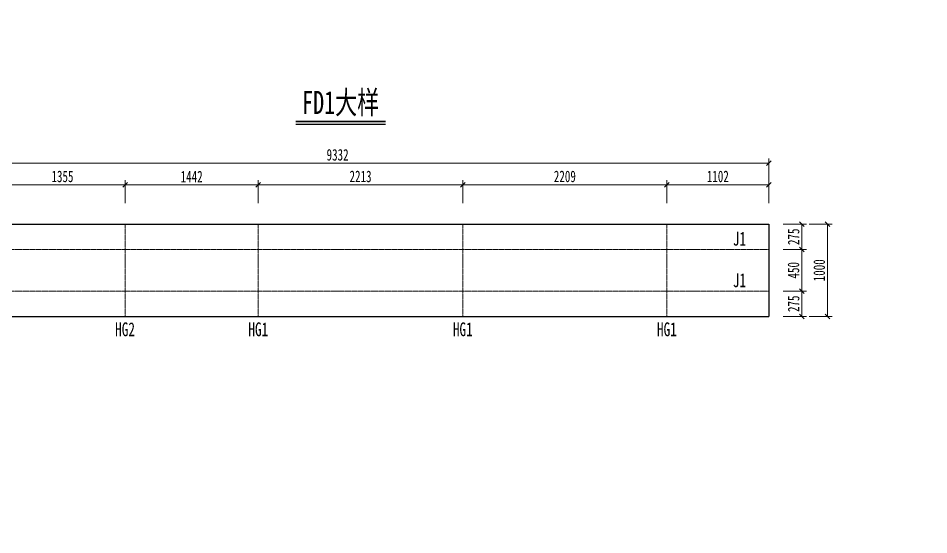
# Model space of a CAD drawing. Header units: millimetres. Extents: x -60009 to 63758, y -2164 to 95433.
# Drawn here: x 8964 to 18818, y 24568 to 30159 of the extents above; entities that cross this region are included whole.
import ezdxf
from ezdxf.enums import TextEntityAlignment as Align

# ---------------------------------------------------------------- set-up
doc = ezdxf.new("R2010")
doc.units = ezdxf.units.MM
doc.linetypes.add('CENTER2', pattern=[28.575, 19.05, -3.175, 3.175, -3.175])
doc.layers.get('Defpoints').update_dxf_attribs({"color": 8})
for name, color, linetype, lineweight in [('中心线', 2, 'CENTER2', 15), ('文字', 7, 'Continuous', 15), ('标注线及字体', 2, 'Continuous', 15), ('细实线', 4, 'Continuous', 15), ('钢板粗线', 1, 'Continuous', 25)]:
    doc.layers.add(name, color=color, linetype=linetype, lineweight=lineweight)
doc.styles.add('111', font='仿宋_GB2312.TTF', dxfattribs={"width": 0.7})
doc.styles.add('BM_Dim', font='仿宋_GB2312.TTF', dxfattribs={"width": 0.85})
doc.dimstyles.new('200', dxfattribs={"dimscale": 0, "dimtxt": 2.5, "dimasz": 1, "dimexe": 1, "dimexo": 1, "dimgap": 0.6, "dimtad": 1, "dimdec": 0, "dimdsep": 46, "dimtxsty": '111', "dimblk": 'OBLIQUE', "dimcen": 0, "dimclrd": 4, "dimclre": 4, "dimclrt": 4, "dimadec": 1, "dimazin": 2, "dimtfac": 1, "dimtdec": 0, "dimtix": 1, "dimtmove": 2, "dimatfit": 3, "dimfxl": 4, "dimfxlon": 1, "dimtolj": 1, "dimlwd": -1, "dimlwe": -1, "dimarcsym": 0})

# ---------------------------------------------------------------- blocks, each defined once
blk = doc.blocks.new('_Oblique')
at = {"color": 0, "linetype": 'ByBlock', "lineweight": -2}
blk.add_line((-0.5, -0.5), (0.5, 0.5), dxfattribs=at)
blk = doc.blocks.new('*D271')
at = {"layer": 'Defpoints', "color": 0, "transparency": 16777216}
for p in [(21100.9, 67033.4), (21986.2, 67032), (21984.6, 66032), (21099.3, 66017.4), (21099.2, 65919.6)]:
    blk.add_point(p, dxfattribs=at)
at = {"layer": '细实线', "color": 4, "transparency": 16777216}
for p, q in [((21099.2, 65986.3), (21099.1, 65903)), ((21984.6, 65984.9), (21984.4, 65901.5))]:
    blk.add_line(p, q, dxfattribs=at)
blk.add_arc((-34515894092.1, -21492456430780), 21492484212182.8, 89.907985640573, 89.907985642933, dxfattribs=at)
at = {"layer": '细实线', "color": 4, "transparency": 16777216, "xscale": 16.66666666666666, "yscale": 16.66666666666666, "zscale": 16.66666666666666}
for p, rotation in [((21099.1, 65919.6), 179.9079856429328), ((21984.4, 65918.2), 359.9079856405726)]:
    blk.add_blockref('_Oblique', p, dxfattribs=dict(at, rotation=rotation))
at = {"layer": '细实线', "color": 4, "transparency": 16777216, "insert": (21541.8, 65948.7), "char_height": 41.67, "attachment_point": 5, "rotation": 359.90799, "style": '111'}
blk.add_mtext('885', dxfattribs=at)
blk = doc.blocks.new('*D273')
at = {"layer": 'Defpoints', "color": 0, "transparency": 16777216}
for p in [(21101.2, 67117), (21100.9, 67033.4), (21986.2, 67032), (21984.6, 66032), (21099.3, 66017.4)]:
    blk.add_point(p, dxfattribs=at)
at = {"layer": '细实线', "color": 4, "transparency": 16777216}
for p, q in [((21100.9, 67050.4), (21101.1, 67133.7)), ((21986.3, 67049), (21986.4, 67132.3))]:
    blk.add_line(p, q, dxfattribs=at)
blk.add_arc((-34515894092.1, -21492456430780), 21492484213380.2, 89.907985640573, 89.907985642933, dxfattribs=at)
at = {"layer": '细实线', "color": 4, "transparency": 16777216, "xscale": 16.66666666666666, "yscale": 16.66666666666666, "zscale": 16.66666666666666}
for p, rotation in [((21101.1, 67117), 179.9079856429328), ((21986.4, 67115.6), 359.9079856405726)]:
    blk.add_blockref('_Oblique', p, dxfattribs=dict(at, rotation=rotation))
at = {"layer": '细实线', "color": 4, "transparency": 16777216, "insert": (21543.8, 67146.2), "char_height": 41.67, "attachment_point": 5, "rotation": 359.90799, "style": '111'}
blk.add_mtext('885', dxfattribs=at)
blk = doc.blocks.new('*D1138')
at = {"layer": 'Defpoints', "color": 0, "transparency": 16777216}
for p in [(10120.3, 28356.5), (8765.7, 27930.8), (10120.3, 27930.8)]:
    blk.add_point(p, dxfattribs=at)
at = {"layer": '细实线', "color": 4, "transparency": 16777216}
for p, q in [((8765.7, 28156.5), (8765.7, 28406.5)), ((10120.3, 28156.5), (10120.3, 28406.5)), ((8765.7, 28356.5), (10120.3, 28356.5))]:
    blk.add_line(p, q, dxfattribs=at)
at = {"layer": '细实线', "color": 4, "transparency": 16777216, "xscale": 50, "yscale": 50, "zscale": 50, "rotation": 180}
blk.add_blockref('_Oblique', (8765.7, 28356.5), dxfattribs=at)
at = {"layer": '细实线', "color": 4, "transparency": 16777216, "xscale": 50, "yscale": 50, "zscale": 50}
blk.add_blockref('_Oblique', (10120.3, 28356.5), dxfattribs=at)
at = {"layer": '细实线', "color": 4, "transparency": 16777216, "insert": (9443, 28446), "char_height": 125, "attachment_point": 5, "style": '111'}
blk.add_mtext('\\A1;1355', dxfattribs=at)
blk = doc.blocks.new('*D1139')
at = {"layer": 'Defpoints', "color": 0, "transparency": 16777216}
for p in [(11562.1, 28356.5), (10120.3, 27930.8), (11562.1, 27930.8)]:
    blk.add_point(p, dxfattribs=at)
at = {"layer": '细实线', "color": 4, "transparency": 16777216}
for p, q in [((10120.3, 28156.5), (10120.3, 28406.5)), ((11562.1, 28156.5), (11562.1, 28406.5)), ((10120.3, 28356.5), (11562.1, 28356.5))]:
    blk.add_line(p, q, dxfattribs=at)
at = {"layer": '细实线', "color": 4, "transparency": 16777216, "xscale": 50, "yscale": 50, "zscale": 50, "rotation": 180}
blk.add_blockref('_Oblique', (10120.3, 28356.5), dxfattribs=at)
at = {"layer": '细实线', "color": 4, "transparency": 16777216, "xscale": 50, "yscale": 50, "zscale": 50}
blk.add_blockref('_Oblique', (11562.1, 28356.5), dxfattribs=at)
at = {"layer": '细实线', "color": 4, "transparency": 16777216, "insert": (10841.2, 28444.6), "char_height": 125, "attachment_point": 5, "style": '111'}
blk.add_mtext('\\A1;1442', dxfattribs=at)
blk = doc.blocks.new('*D1140')
at = {"layer": 'Defpoints', "color": 0, "transparency": 16777216}
for p in [(13775.4, 28356.5), (11562.1, 27930.8), (13775.4, 27930.8)]:
    blk.add_point(p, dxfattribs=at)
at = {"layer": '细实线', "color": 4, "transparency": 16777216}
for p, q in [((11562.1, 28156.5), (11562.1, 28406.5)), ((13775.4, 28156.5), (13775.4, 28406.5)), ((11562.1, 28356.5), (13775.4, 28356.5))]:
    blk.add_line(p, q, dxfattribs=at)
at = {"layer": '细实线', "color": 4, "transparency": 16777216, "xscale": 50, "yscale": 50, "zscale": 50, "rotation": 180}
blk.add_blockref('_Oblique', (11562.1, 28356.5), dxfattribs=at)
at = {"layer": '细实线', "color": 4, "transparency": 16777216, "xscale": 50, "yscale": 50, "zscale": 50}
blk.add_blockref('_Oblique', (13775.4, 28356.5), dxfattribs=at)
at = {"layer": '细实线', "color": 4, "transparency": 16777216, "insert": (12668.7, 28446), "char_height": 125, "attachment_point": 5, "style": '111'}
blk.add_mtext('\\A1;2213', dxfattribs=at)
blk = doc.blocks.new('*D1141')
at = {"layer": 'Defpoints', "color": 0, "transparency": 16777216}
for p in [(15984.2, 28356.5), (13775.4, 27930.8), (15984.2, 27930.8)]:
    blk.add_point(p, dxfattribs=at)
at = {"layer": '细实线', "color": 4, "transparency": 16777216}
for p, q in [((13775.4, 28156.5), (13775.4, 28406.5)), ((15984.2, 28156.5), (15984.2, 28406.5)), ((13775.4, 28356.5), (15984.2, 28356.5))]:
    blk.add_line(p, q, dxfattribs=at)
at = {"layer": '细实线', "color": 4, "transparency": 16777216, "xscale": 50, "yscale": 50, "zscale": 50, "rotation": 180}
blk.add_blockref('_Oblique', (13775.4, 28356.5), dxfattribs=at)
at = {"layer": '细实线', "color": 4, "transparency": 16777216, "xscale": 50, "yscale": 50, "zscale": 50}
blk.add_blockref('_Oblique', (15984.2, 28356.5), dxfattribs=at)
at = {"layer": '细实线', "color": 4, "transparency": 16777216, "insert": (14879.8, 28446), "char_height": 125, "attachment_point": 5, "style": '111'}
blk.add_mtext('\\A1;2209', dxfattribs=at)
blk = doc.blocks.new('*D1142')
at = {"layer": 'Defpoints', "color": 0, "transparency": 16777216}
for p in [(17086.4, 28356.5), (15984.2, 27930.8), (17086.4, 27930.8)]:
    blk.add_point(p, dxfattribs=at)
at = {"layer": '细实线', "color": 4, "transparency": 16777216}
for p, q in [((15984.2, 28156.5), (15984.2, 28406.5)), ((17086.4, 28156.5), (17086.4, 28406.5)), ((15984.2, 28356.5), (17086.4, 28356.5))]:
    blk.add_line(p, q, dxfattribs=at)
at = {"layer": '细实线', "color": 4, "transparency": 16777216, "xscale": 50, "yscale": 50, "zscale": 50, "rotation": 180}
blk.add_blockref('_Oblique', (15984.2, 28356.5), dxfattribs=at)
at = {"layer": '细实线', "color": 4, "transparency": 16777216, "xscale": 50, "yscale": 50, "zscale": 50}
blk.add_blockref('_Oblique', (17086.4, 28356.5), dxfattribs=at)
at = {"layer": '细实线', "color": 4, "transparency": 16777216, "insert": (16535.3, 28446), "char_height": 125, "attachment_point": 5, "style": '111'}
blk.add_mtext('\\A1;1102', dxfattribs=at)
blk = doc.blocks.new('*D1143')
at = {"layer": 'Defpoints', "color": 0, "transparency": 16777216}
for p in [(17086.4, 28590.1), (7754.2, 28164.4), (17086.4, 27930.8)]:
    blk.add_point(p, dxfattribs=at)
at = {"layer": '细实线', "color": 4, "transparency": 16777216}
for p, q in [((7754.2, 28390.1), (7754.2, 28640.1)), ((7754.2, 28590.1), (17086.4, 28590.1)), ((17086.4, 28390.1), (17086.4, 28640.1))]:
    blk.add_line(p, q, dxfattribs=at)
at = {"layer": '细实线', "color": 4, "transparency": 16777216, "xscale": 50, "yscale": 50, "zscale": 50, "rotation": 180}
blk.add_blockref('_Oblique', (7754.2, 28590.1), dxfattribs=at)
at = {"layer": '细实线', "color": 4, "transparency": 16777216, "xscale": 50, "yscale": 50, "zscale": 50}
blk.add_blockref('_Oblique', (17086.4, 28590.1), dxfattribs=at)
at = {"layer": '细实线', "color": 4, "transparency": 16777216, "insert": (12420.3, 28679.6), "char_height": 125, "attachment_point": 5, "style": '111'}
blk.add_mtext('\\A1;9332', dxfattribs=at)
blk = doc.blocks.new('*D1296')
at = {"layer": 'Defpoints', "color": 0, "transparency": 16777216}
for p in [(17086.4, 27930.8), (17444.1, 27930.8), (17086.4, 27655.8)]:
    blk.add_point(p, dxfattribs=at)
at = {"layer": '细实线', "color": 4, "transparency": 16777216}
for p, q in [((17244.1, 27930.8), (17494.1, 27930.8)), ((17444.1, 27655.8), (17444.1, 27930.8)), ((17244.1, 27655.8), (17494.1, 27655.8))]:
    blk.add_line(p, q, dxfattribs=at)
at = {"layer": '细实线', "color": 4, "transparency": 16777216, "xscale": 50, "yscale": 50, "zscale": 50}
for p, rotation in [((17444.1, 27930.8), 90), ((17444.1, 27655.8), 270)]:
    blk.add_blockref('_Oblique', p, dxfattribs=dict(at, rotation=rotation))
at = {"layer": '细实线', "color": 4, "transparency": 16777216, "insert": (17356, 27793.3), "char_height": 125, "attachment_point": 5, "rotation": 90, "style": '111'}
blk.add_mtext('\\A1;275', dxfattribs=at)
blk = doc.blocks.new('*D1297')
at = {"layer": 'Defpoints', "color": 0, "transparency": 16777216}
for p in [(17086.4, 27655.8), (17086.4, 27205.8), (17444.1, 27205.8)]:
    blk.add_point(p, dxfattribs=at)
at = {"layer": '细实线', "color": 4, "transparency": 16777216}
for p, q in [((17244.1, 27655.8), (17494.1, 27655.8)), ((17444.1, 27655.8), (17444.1, 27205.8)), ((17244.1, 27205.8), (17494.1, 27205.8))]:
    blk.add_line(p, q, dxfattribs=at)
at = {"layer": '细实线', "color": 4, "transparency": 16777216, "xscale": 50, "yscale": 50, "zscale": 50}
for p, rotation in [((17444.1, 27655.8), 90), ((17444.1, 27205.8), 270)]:
    blk.add_blockref('_Oblique', p, dxfattribs=dict(at, rotation=rotation))
at = {"layer": '细实线', "color": 4, "transparency": 16777216, "insert": (17354.6, 27430.8), "char_height": 125, "attachment_point": 5, "rotation": 90, "style": '111'}
blk.add_mtext('\\A1;450', dxfattribs=at)
blk = doc.blocks.new('*D1298')
at = {"layer": 'Defpoints', "color": 0, "transparency": 16777216}
for p in [(17086.4, 27205.8), (17086.4, 26930.8), (17444.1, 26930.8)]:
    blk.add_point(p, dxfattribs=at)
at = {"layer": '细实线', "color": 4, "transparency": 16777216}
for p, q in [((17244.1, 27205.8), (17494.1, 27205.8)), ((17444.1, 27205.8), (17444.1, 26930.8)), ((17244.1, 26930.8), (17494.1, 26930.8))]:
    blk.add_line(p, q, dxfattribs=at)
at = {"layer": '细实线', "color": 4, "transparency": 16777216, "xscale": 50, "yscale": 50, "zscale": 50}
for p, rotation in [((17444.1, 27205.8), 90), ((17444.1, 26930.8), 270)]:
    blk.add_blockref('_Oblique', p, dxfattribs=dict(at, rotation=rotation))
at = {"layer": '细实线', "color": 4, "transparency": 16777216, "insert": (17356, 27068.3), "char_height": 125, "attachment_point": 5, "rotation": 90, "style": '111'}
blk.add_mtext('\\A1;275', dxfattribs=at)
blk = doc.blocks.new('*D1299')
at = {"layer": 'Defpoints', "color": 0, "transparency": 16777216}
for p in [(17086.4, 27930.8), (17086.4, 26930.8), (17722.9, 26930.8)]:
    blk.add_point(p, dxfattribs=at)
at = {"layer": '细实线', "color": 4, "transparency": 16777216}
for p, q in [((17522.9, 27930.8), (17772.9, 27930.8)), ((17722.9, 27930.8), (17722.9, 26930.8)), ((17522.9, 26930.8), (17772.9, 26930.8))]:
    blk.add_line(p, q, dxfattribs=at)
at = {"layer": '细实线', "color": 4, "transparency": 16777216, "xscale": 50, "yscale": 50, "zscale": 50}
for p, rotation in [((17722.9, 27930.8), 90), ((17722.9, 26930.8), 270)]:
    blk.add_blockref('_Oblique', p, dxfattribs=dict(at, rotation=rotation))
at = {"layer": '细实线', "color": 4, "transparency": 16777216, "insert": (17633.4, 27430.8), "char_height": 125, "attachment_point": 5, "rotation": 90, "style": '111'}
blk.add_mtext('\\A1;1000', dxfattribs=at)

msp = doc.modelspace()

# ---------------------------------------------------------------- linework, layer by layer
at = {"color": 4}
msp.add_line((11967.4, 29012.2), (12940, 29012.2), dxfattribs=at)
at = {"color": 6, "const_width": 18}
msp.add_lwpolyline([(11967.4, 29042.2), (12940, 29042.2)], dxfattribs=at)
at = {"layer": '中心线', "ltscale": 0.15}
for p, q in [((10120.3, 27930.8), (10120.3, 26930.8)), ((11562.1, 27930.8), (11562.1, 26930.8)), ((13775.4, 27930.8), (13775.4, 26930.8)), ((15984.2, 27930.8), (15984.2, 26930.8)), ((17086.4, 27655.8), (8765.7, 27655.8)), ((17086.4, 27205.8), (8765.7, 27205.8))]:
    msp.add_line(p, q, dxfattribs=at)
at = {"layer": '钢板粗线'}
for p, q in [((7754.2, 27930.8), (17086.4, 27930.8)), ((17086.4, 27930.8), (17086.4, 26930.8)), ((7754.2, 26930.8), (17086.4, 26930.8))]:
    msp.add_line(p, q, dxfattribs=at)

# ---------------------------------------------------------------- texts
at = {"layer": '文字', "style": 'BM_Dim', "width": 0.7}
for s, p in [('J1', (16769.2, 27652.7)), ('J1', (16769.2, 27202.7)), ('HG2', (10120.3, 26671.9)), ('HG1', (11562.1, 26671.9)), ('HG1', (13775.4, 26671.9)), ('HG1', (15984.2, 26671.9))]:
    msp.add_text(s, height=150, dxfattribs=at).set_placement(p, align=Align.BOTTOM_CENTER)
at = {"layer": '标注线及字体', "color": 0, "style": '111', "width": 0.7}
msp.add_text('FD1大样', height=250, dxfattribs=at).set_placement((12453.7, 29252.7), align=Align.MIDDLE)

# ---------------------------------------------------------------- dimensions: what is measured, and where the dimension line sits
at = {"layer": '细实线'}
for base, picture, middle in [((21101.2, 67117), '*D273', (21543.8, 67146.2)), ((21099.2, 65919.6), '*D271', (21541.8, 65948.7))]:
    dim = msp.add_angular_dim_2l(base=base, line1=((21099.3, 66017.4), (21100.9, 67033.4)), line2=((21986.2, 67032), (21984.6, 66032)), text='885', dimstyle='200', override={"dimscale": 16.666667, "dimtxsty": '111', "dimblk": 'Oblique'}, dxfattribs=at)
    dim.commit()
    dim.dimension.update_dxf_attribs({"geometry": picture, "text_midpoint": middle})
for base, p1, p2, picture, middle in [((17086.4, 28590.1), (7754.2, 28164.4), (17086.4, 27930.8), '*D1143', (12420.3, 28679.6)), ((10120.3, 28356.5), (8765.7, 27930.8), (10120.3, 27930.8), '*D1138', (9443, 28446)), ((11562.1, 28356.5), (10120.3, 27930.8), (11562.1, 27930.8), '*D1139', (10841.2, 28444.6)), ((13775.4, 28356.5), (11562.1, 27930.8), (13775.4, 27930.8), '*D1140', (12668.7, 28446)), ((15984.2, 28356.5), (13775.4, 27930.8), (15984.2, 27930.8), '*D1141', (14879.8, 28446)), ((17086.4, 28356.5), (15984.2, 27930.8), (17086.4, 27930.8), '*D1142', (16535.3, 28446))]:
    dim = msp.add_linear_dim(base=base, p1=p1, p2=p2, dimstyle='200', override={"dimscale": 50, "dimblk": 'Oblique'}, dxfattribs=at)
    dim.commit()
    dim.dimension.update_dxf_attribs({"geometry": picture, "text_midpoint": middle})
for base, p1, p2, picture, middle in [((17444.1, 27930.8), (17086.4, 27655.8), (17086.4, 27930.8), '*D1296', (17356, 27793.3)), ((17722.9, 26930.8), (17086.4, 27930.8), (17086.4, 26930.8), '*D1299', (17633.4, 27430.8)), ((17444.1, 27205.8), (17086.4, 27655.8), (17086.4, 27205.8), '*D1297', (17354.6, 27430.8)), ((17444.1, 26930.8), (17086.4, 27205.8), (17086.4, 26930.8), '*D1298', (17356, 27068.3))]:
    dim = msp.add_linear_dim(base=base, p1=p1, p2=p2, angle=90, dimstyle='200', override={"dimscale": 50, "dimblk": 'Oblique'}, dxfattribs=at)
    dim.commit()
    dim.dimension.update_dxf_attribs({"geometry": picture, "text_midpoint": middle})

doc.saveas('drawing.dxf')
